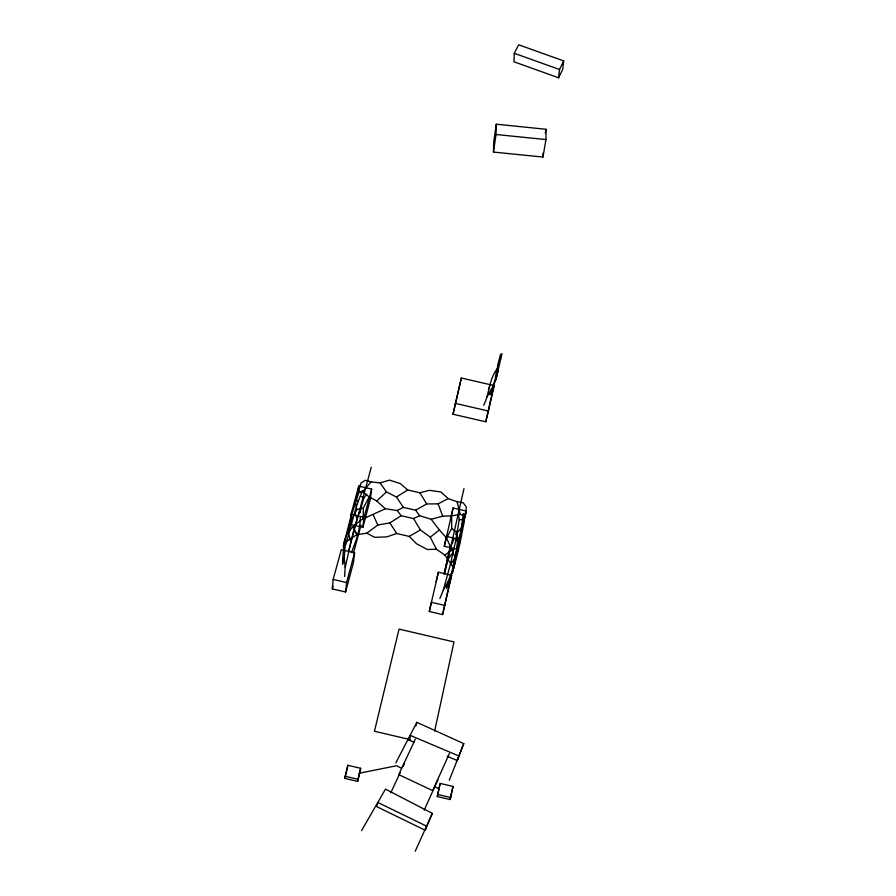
<?xml version="1.0" encoding="UTF-8"?>
<svg xmlns="http://www.w3.org/2000/svg" width="896" height="896" viewBox="0 0 896 896"><rect width="100%" height="100%" fill="white"/><g stroke="black" fill="none" stroke-linecap="round" stroke-linejoin="round"><path stroke-width="1.34" d="M542.976 157.046L545.944 139.563L545.966 129.27L496.306 124.208L493.741 141.781L493.45 152.074L542.976 157.046L542.987 153.182M343.414 547.714C343.448 534.755 352.968 525.28 363.272 518.795L363.317 508.054L369.152 496.832L362.6 491.87L359.016 491.725C351.658 515.323 342.664 539.291 342.563 564.435L344.221 558.085L345.643 538.35M354.222 505.142L361.066 482.866L365.355 480.29L371.034 481.869L380.061 482.888L389.558 480.122L400.445 483.661L407.68 489.978L419.91 492.789L429.374 490.336L440.877 491.949L448.246 498.602L457.083 501.693L463.277 502.858L466.379 507.136C462.302 534.52 456.915 562.587 446.421 588.403L447.922 581.997L454.944 563.562M493.45 152.074L496.026 134.501L496.306 124.208M514.282 53.301L513.946 61.768L558.611 77.806L562.733 69.261L563.685 60.894L518.661 44.8L514.282 53.301L559.518 69.507L558.611 77.806M344.602 576.43L345.206 567.101L344.221 558.085M360.394 512.635L360.651 508.928L363.899 497.93L366.755 494.155M452.637 572.947C454.485 559.608 458.528 546.392 457.15 532.795L461.698 527.419L463.971 515.906L466.144 513.878M332.315 588.896L333.166 579.421L341.32 549.64L354.592 552.731L353.472 562.442L345.576 591.987L332.315 588.896L333.043 586.219M349.944 524.306L351.008 514.259L358.725 486.091L371.638 489.093L370.328 499.341L362.858 527.307L349.944 524.306L350.672 521.651M345.576 591.987L346.606 582.557L354.592 552.731M358.288 489.955L358.725 486.091M362.858 527.307L364.078 517.294L371.638 489.093M439.846 598.606L443.419 589.747L450.374 564.469L455.694 540.893L459.234 519.826L458.685 515.502M452.334 569.744C456.03 551.006 461.485 532.605 463.232 513.699L464.083 516.499L465.214 516.757M344.814 778.389L347.861 765.296L360.64 768.286L360.27 770.414L357.605 781.39L344.814 778.389L347.861 765.296M545.283 133.302L545.966 129.27M357.605 781.39L360.64 768.286M495.331 377.866L496.821 369.309L502.006 353.483L495.88 379.613L489.989 394.643L497.896 371.426M360.651 508.928C353.091 527.598 350.022 547.613 345.206 567.101M345.598 545.138C351.243 526.814 354.704 507.83 362.634 490.594L360.17 492.576L358.59 492.195M450.061 799.534L453.062 786.43L440.283 783.44L439.589 785.501L437.27 796.533L450.061 799.534L453.062 786.43M452.995 414.221L461.35 378.022L494.133 385.594L488.432 411.04L485.766 421.792L452.995 414.221L461.35 378.022M437.27 796.533L440.283 783.44M434.638 731.136L453.981 641.928L399.045 629.115L374.461 731.248L410.413 739.67M442.579 614.589L451.662 575.322L438.368 572.23L429.296 611.498L442.579 614.589L448.963 586.096M453.118 508.01L444.293 546.235L457.218 549.248L466.054 511.011L453.118 508.01L450.778 518.022M485.766 421.792L491.12 397.869M457.218 549.248L466.054 511.011M444.494 572.533L450.094 547.915L453.925 539.47M444.013 574.224L450.453 545.854M444.674 573.664L463.971 488.667M444.293 546.235L446.578 536.469L459.67 539.515M436.15 581.683L438.368 572.23M429.296 611.498L431.446 602.325L444.909 605.461M483.661 405.283C489.586 393.837 488.846 379.736 496.821 369.309M491.422 396.536L494.133 385.594M348.029 531.989L350.75 521.024L356.798 509.656L355.678 502.97M414.008 742.235L408.923 740.074L410.122 735.336L458.864 755.978L457.251 760.57L447.07 756.258M449.266 584.73L451.662 575.322M415.923 725.962L416.853 722.333L463.758 743.613L457.251 760.57M360.248 517.552C360.416 529.48 355.824 541.61 351.333 552.619M353.472 553.157L361.01 525.056M348.522 551.298L371.28 467.163M495.88 379.613L497.269 374.64L498.187 363.373L500.517 354.267L500.528 359.89M425.174 830.234L426.552 826.134L377.798 802.446L376.858 806.714L425.174 830.234L432.309 813.366L385.493 789.118L361.525 830.659M455.694 534.654L456.926 531.048M449.266 780.259L463.758 743.613M488.522 388.886L489.563 386.534M449.434 753.446L432.712 790.63L398.754 774.637L415.285 739.2M424.234 810.152L437.898 779.733M415.24 851.2L432.309 813.366M348.566 525.806L350.75 521.024M457.867 546.65L459.726 542.64M390.79 792.803L400.154 772.722M403.088 766.438L404.253 763.93M559.518 69.507L563.685 60.894M408.923 740.074L410.144 737.733M395.864 762.832L416.853 722.333M454.832 556.651L446.555 538.003L451.696 528.427L451.651 515.838L460.253 514.382L463.971 515.906M486.954 397.107L491.266 389.211M443.419 589.747L447.922 581.997M450.374 564.469L454.227 559.227M447.317 560.157L452.48 553.202M362.6 491.87L371.034 481.869M455.694 540.893L459.099 537.499M369.152 496.832L376.746 500.987L386.434 491.949L396.458 497L403.368 507.382L415.598 510.182L419.664 515.715L431.133 519.243L442.669 516.186L451.651 515.838M462.28 525.392L463.792 523.981M376.746 500.987L385.37 508.749L397.152 510.507L401.24 515.738L413.526 518.549L420.403 529.928L430.248 537.141L439.443 529.962L446.555 538.003M343.874 542.976L356.843 534.722L366.778 533.165L377.81 525.056L389.827 522.872L401.24 515.738M430.248 537.141L436.464 549.259L444.898 555.061L452.29 549.606M396.458 497L407.68 489.978M366.778 533.165L374.674 537.342L386.87 536.861L396.738 533.523L409.203 536.402L420.403 529.928M415.598 510.182L426.686 503.966L438.122 503.843L448.246 498.602M397.152 510.507L403.368 507.382M363.272 518.795L385.37 508.749M413.526 518.549L419.664 515.715M356.798 509.656L363.317 508.054M359.15 773.248L396.726 765.71L401.587 768.376M459.234 519.826L461.966 519.557M436.464 549.259L427.28 549.494L416.472 543.704L409.203 536.402M496.026 134.501L545.944 139.563M455.269 403.368L488.432 411.04M351.008 514.259L364.078 517.294M333.166 579.421L346.606 582.557M437.954 794.506L450.789 797.507M345.128 776.283L357.963 779.296M360.998 496.339L363.899 497.93M434.426 786.442L439.298 789.107M451.696 528.427L457.15 532.795M453.958 568.411L444.898 555.061M354.099 530.566L357.414 534.464M431.133 519.243L439.443 529.962M380.061 482.888L386.434 491.949M389.827 522.872L396.738 533.523M419.91 492.789L426.686 503.966M356.328 499.24L357.549 501.301M353.147 526.702L356.843 534.722M373.128 514.662L377.81 525.056M354.838 513.509L356.922 518.179M438.122 503.843L442.669 516.186M461.698 527.419L462.482 530.085M457.083 501.693L460.253 514.382M348.992 534.979L350.605 541.498M358.613 489.093L359.016 491.725M351.064 517.586L351.4 522.133M457.61 545.686L457.811 551.006"/></g></svg>
